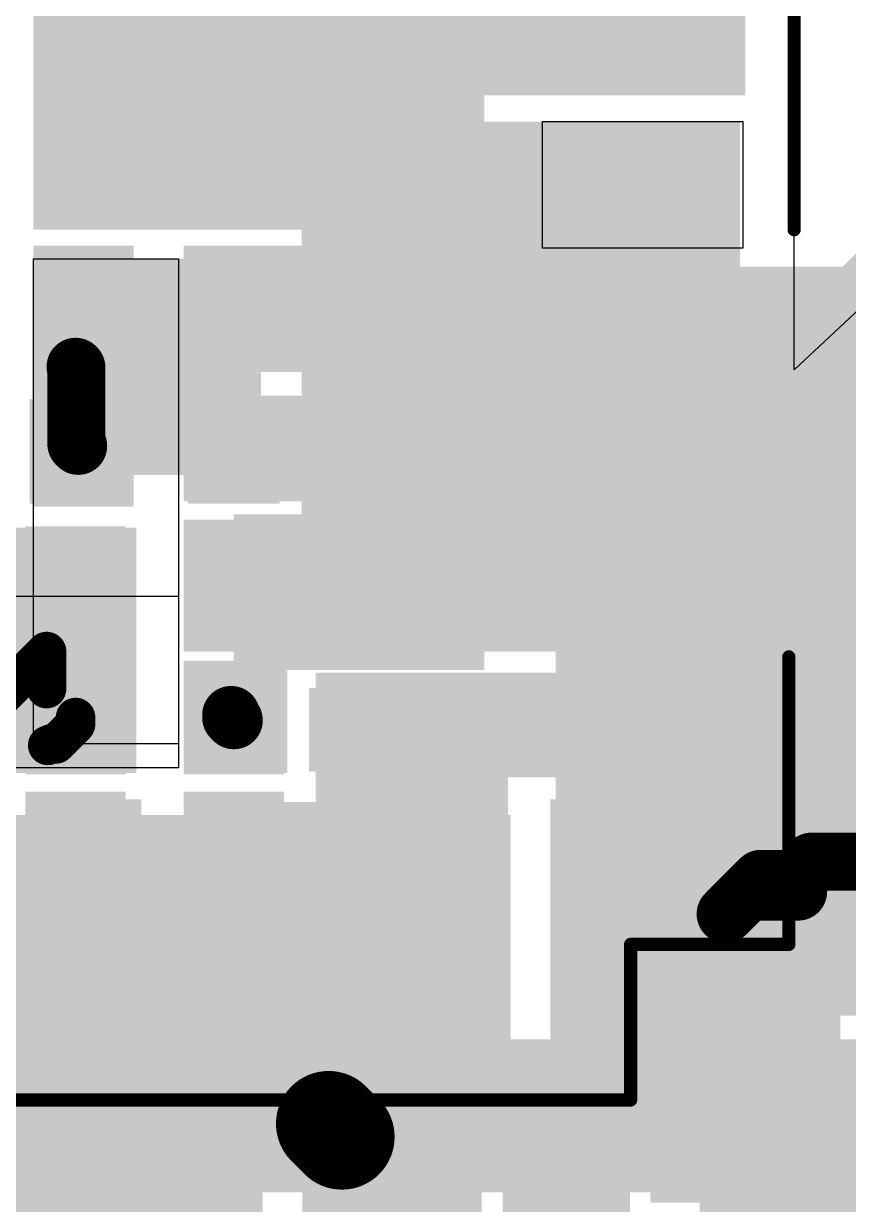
# Model space of a CAD drawing. Header units: millimetres. Extents: x -35.7 to 35.7, y -3.2 to 68.2.
# Drawn here: x 11.06 to 19, y 48.19 to 59.57 of the extents above; entities that cross this region are included whole.
import ezdxf

# ---------------------------------------------------------------- set-up
doc = ezdxf.new("R2010")
doc.units = ezdxf.units.MM
for name, color, linetype in [('BottomLayer', 5, 'Continuous'), ('BottomPaste', 16, 'Continuous'), ('BottomSolder', 6, 'Continuous'), ('Mechanical2', 216, 'Continuous'), ('TopLayer', 1, 'Continuous'), ('TopOverlay', 2, 'Continuous'), ('TopPaste', 8, 'Continuous'), ('TopSolder', 216, 'Continuous'), ('ViaHoleLayer', 16, 'Continuous')]:
    doc.layers.add(name, color=color, linetype=linetype)

# ---------------------------------------------------------------- blocks, each defined once
blk = doc.blocks.new('RES0603_B_42')
at = {"layer": 'BottomLayer'}
for points in [[(-1.143, -0.4445), (-1.143, 0.4445), (-0.381, 0.4445), (-0.381, -0.4445)], [(0.381, -0.4445), (0.381, 0.4445), (1.143, 0.4445), (1.143, -0.4445)]]:
    blk.add_hatch(color=5, dxfattribs=at).paths.add_polyline_path(points)
at = {"layer": 'BottomPaste'}
for points in [[(-1.143, -0.4445), (-1.143, 0.4445), (-0.381, 0.4445), (-0.381, -0.4445)], [(0.381, -0.4445), (0.381, 0.4445), (1.143, 0.4445), (1.143, -0.4445)]]:
    blk.add_hatch(color=16, dxfattribs=at).paths.add_polyline_path(points)
at = {"layer": 'BottomSolder'}
for points in [[(-1.2446, -0.5461), (-1.2446, 0.5461), (-0.2794, 0.5461), (-0.2794, -0.5461)], [(0.2794, -0.5461), (0.2794, 0.5461), (1.2446, 0.5461), (1.2446, -0.5461)]]:
    blk.add_hatch(color=6, dxfattribs=at).paths.add_polyline_path(points)
blk = doc.blocks.new('RES0603_B_43')
at = {"layer": 'BottomLayer'}
for points in [[(-1.143, -0.4445), (-1.143, 0.4445), (-0.381, 0.4445), (-0.381, -0.4445)], [(0.381, -0.4445), (0.381, 0.4445), (1.143, 0.4445), (1.143, -0.4445)]]:
    blk.add_hatch(color=5, dxfattribs=at).paths.add_polyline_path(points)
at = {"layer": 'BottomPaste'}
for points in [[(-1.143, -0.4445), (-1.143, 0.4445), (-0.381, 0.4445), (-0.381, -0.4445)], [(0.381, -0.4445), (0.381, 0.4445), (1.143, 0.4445), (1.143, -0.4445)]]:
    blk.add_hatch(color=16, dxfattribs=at).paths.add_polyline_path(points)
at = {"layer": 'BottomSolder'}
for points in [[(-1.2446, -0.5461), (-1.2446, 0.5461), (-0.2794, 0.5461), (-0.2794, -0.5461)], [(0.2794, -0.5461), (0.2794, 0.5461), (1.2446, 0.5461), (1.2446, -0.5461)]]:
    blk.add_hatch(color=6, dxfattribs=at).paths.add_polyline_path(points)
blk = doc.blocks.new('RES0603_B_44')
at = {"layer": 'BottomLayer'}
for points in [[(-1.143, -0.4445), (-1.143, 0.4445), (-0.381, 0.4445), (-0.381, -0.4445)], [(0.381, -0.4445), (0.381, 0.4445), (1.143, 0.4445), (1.143, -0.4445)]]:
    blk.add_hatch(color=5, dxfattribs=at).paths.add_polyline_path(points)
at = {"layer": 'BottomPaste'}
for points in [[(-1.143, -0.4445), (-1.143, 0.4445), (-0.381, 0.4445), (-0.381, -0.4445)], [(0.381, -0.4445), (0.381, 0.4445), (1.143, 0.4445), (1.143, -0.4445)]]:
    blk.add_hatch(color=16, dxfattribs=at).paths.add_polyline_path(points)
at = {"layer": 'BottomSolder'}
for points in [[(-1.2446, -0.5461), (-1.2446, 0.5461), (-0.2794, 0.5461), (-0.2794, -0.5461)], [(0.2794, -0.5461), (0.2794, 0.5461), (1.2446, 0.5461), (1.2446, -0.5461)]]:
    blk.add_hatch(color=6, dxfattribs=at).paths.add_polyline_path(points)
blk = doc.blocks.new('PNLS5020_330_B_59')
at = {"layer": 'BottomLayer'}
for points in [[(-0.75, -2.5), (-2.95, -2.5), (-2.95, 2.5), (-0.75, 2.5)], [(2.95, -2.5), (0.75, -2.5), (0.75, 2.5), (2.95, 2.5)]]:
    blk.add_hatch(color=5, dxfattribs=at).paths.add_polyline_path(points)
at = {"layer": 'BottomPaste'}
for points in [[(-0.75, -2.5), (-2.95, -2.5), (-2.95, 2.5), (-0.75, 2.5)], [(2.95, -2.5), (0.75, -2.5), (0.75, 2.5), (2.95, 2.5)]]:
    blk.add_hatch(color=16, dxfattribs=at).paths.add_polyline_path(points)
at = {"layer": 'BottomSolder'}
for points in [[(-0.695, -2.555), (-3.005, -2.555), (-3.005, 2.555), (-0.695, 2.555)], [(3.005, -2.555), (0.695, -2.555), (0.695, 2.555), (3.005, 2.555)]]:
    blk.add_hatch(color=6, dxfattribs=at).paths.add_polyline_path(points)
blk = doc.blocks.new('CAP_0603_B_70')
at = {"layer": 'BottomLayer'}
for points in [[(-1.143, -0.445), (-1.143, 0.445), (-0.381, 0.445), (-0.381, -0.445)], [(0.381, -0.445), (0.381, 0.445), (1.143, 0.445), (1.143, -0.445)]]:
    blk.add_hatch(color=5, dxfattribs=at).paths.add_polyline_path(points)
at = {"layer": 'BottomPaste'}
for points in [[(-1.143, -0.445), (-1.143, 0.445), (-0.381, 0.445), (-0.381, -0.445)], [(0.381, -0.445), (0.381, 0.445), (1.143, 0.445), (1.143, -0.445)]]:
    blk.add_hatch(color=16, dxfattribs=at).paths.add_polyline_path(points)
at = {"layer": 'BottomSolder'}
for points in [[(-1.203, -0.504), (-1.203, 0.504), (-0.321, 0.504), (-0.321, -0.504)], [(0.321, -0.504), (0.321, 0.504), (1.203, 0.504), (1.203, -0.504)]]:
    blk.add_hatch(color=6, dxfattribs=at).paths.add_polyline_path(points)
blk = doc.blocks.new('CAP_0603_B_72')
at = {"layer": 'BottomLayer'}
for points in [[(-1.143, -0.445), (-1.143, 0.445), (-0.381, 0.445), (-0.381, -0.445)], [(0.381, -0.445), (0.381, 0.445), (1.143, 0.445), (1.143, -0.445)]]:
    blk.add_hatch(color=5, dxfattribs=at).paths.add_polyline_path(points)
at = {"layer": 'BottomPaste'}
for points in [[(-1.143, -0.445), (-1.143, 0.445), (-0.381, 0.445), (-0.381, -0.445)], [(0.381, -0.445), (0.381, 0.445), (1.143, 0.445), (1.143, -0.445)]]:
    blk.add_hatch(color=16, dxfattribs=at).paths.add_polyline_path(points)
at = {"layer": 'BottomSolder'}
for points in [[(-1.203, -0.504), (-1.203, 0.504), (-0.321, 0.504), (-0.321, -0.504)], [(0.321, -0.504), (0.321, 0.504), (1.203, 0.504), (1.203, -0.504)]]:
    blk.add_hatch(color=6, dxfattribs=at).paths.add_polyline_path(points)
blk = doc.blocks.new('CAP1206_B_121')
at = {"layer": 'BottomLayer'}
for points in [[(-2.032, 0.889), (-0.508, 0.889), (-0.508, -0.889), (-2.032, -0.889)], [(0.508, 0.889), (2.032, 0.889), (2.032, -0.889), (0.508, -0.889)]]:
    blk.add_hatch(color=5, dxfattribs=at).paths.add_polyline_path(points)
at = {"layer": 'BottomPaste'}
for points in [[(-2.032, 0.889), (-0.508, 0.889), (-0.508, -0.889), (-2.032, -0.889)], [(0.508, 0.889), (2.032, 0.889), (2.032, -0.889), (0.508, -0.889)]]:
    blk.add_hatch(color=16, dxfattribs=at).paths.add_polyline_path(points)
at = {"layer": 'BottomSolder'}
for points in [[(-2.1336, 0.9906), (-0.4064, 0.9906), (-0.4064, -0.9906), (-2.1336, -0.9906)], [(0.4064, 0.9906), (2.1336, 0.9906), (2.1336, -0.9906), (0.4064, -0.9906)]]:
    blk.add_hatch(color=6, dxfattribs=at).paths.add_polyline_path(points)
blk = doc.blocks.new('CAP__2917_B_122')
at = {"layer": 'BottomLayer'}
for points in [[(-1.395, 1.285), (1.395, 1.285), (1.395, -1.285), (-1.395, -1.285)], [(5.045, 1.285), (7.835, 1.285), (7.835, -1.285), (5.045, -1.285)]]:
    blk.add_hatch(color=5, dxfattribs=at).paths.add_polyline_path(points)
at = {"layer": 'BottomPaste'}
for points in [[(-1.395, 1.285), (1.395, 1.285), (1.395, -1.285), (-1.395, -1.285)], [(5.045, 1.285), (7.835, 1.285), (7.835, -1.285), (5.045, -1.285)]]:
    blk.add_hatch(color=16, dxfattribs=at).paths.add_polyline_path(points)
at = {"layer": 'BottomSolder'}
for points in [[(-1.497, 1.387), (1.497, 1.387), (1.497, -1.387), (-1.497, -1.387)], [(4.943, 1.387), (7.937, 1.387), (7.937, -1.387), (4.943, -1.387)]]:
    blk.add_hatch(color=6, dxfattribs=at).paths.add_polyline_path(points)
blk = doc.blocks.new('SLF12575T_221M1R3_PF_137')
at = {"layer": 'TopLayer'}
blk.add_hatch(color=1, dxfattribs=at).paths.add_polyline_path([(-6.85, 1.6), (-4.25, 1.6), (-4.25, -1.6), (-6.85, -1.6)])
at = {"layer": 'TopPaste'}
blk.add_hatch(color=8, dxfattribs=at).paths.add_polyline_path([(-6.85, 1.6), (-4.25, 1.6), (-4.25, -1.6), (-6.85, -1.6)])
at = {"layer": 'TopSolder'}
blk.add_hatch(color=216, dxfattribs=at).paths.add_polyline_path([(-6.952, 1.702), (-4.148, 1.702), (-4.148, -1.702), (-6.952, -1.702)])
at = {"layer": 'TopOverlay', "const_width": 0.127}
for points in [[(-4.775, 6.325), (-4.775, 4.826)], [(5.512, 6.325), (-4.775, 6.325)], [(-6.299, 4.826), (-6.299, 2.057)], [(-4.775, 4.826), (-6.299, 4.826)], [(-6.35, -2.057), (-6.35, -5.461)]]:
    blk.add_lwpolyline(points, dxfattribs=at)
at = {"layer": 'TopOverlay', "const_width": 0.0635}
for points in [[(-4.807, 6.325, 1), (-4.743, 6.325, 1)], [(-4.807, 6.325, 1), (-4.743, 6.325, 1)], [(-6.331, 4.826, 1), (-6.267, 4.826, 1)], [(-6.331, 4.826, 1), (-6.267, 4.826, 1)], [(-4.807, 4.826, 1), (-4.743, 4.826, 1)], [(-4.807, 4.826, 1), (-4.743, 4.826, 1)], [(-6.331, 2.057, 1), (-6.267, 2.057, 1)], [(-6.382, -2.057, 1), (-6.318, -2.057, 1)]]:
    blk.add_lwpolyline(points, format="xyb", close=True, dxfattribs=at)
blk = doc.blocks.new('RES0603_B_159')
at = {"layer": 'BottomLayer'}
for points in [[(-1.143, -0.4445), (-1.143, 0.4445), (-0.381, 0.4445), (-0.381, -0.4445)], [(0.381, -0.4445), (0.381, 0.4445), (1.143, 0.4445), (1.143, -0.4445)]]:
    blk.add_hatch(color=5, dxfattribs=at).paths.add_polyline_path(points)
at = {"layer": 'BottomPaste'}
for points in [[(-1.143, -0.4445), (-1.143, 0.4445), (-0.381, 0.4445), (-0.381, -0.4445)], [(0.381, -0.4445), (0.381, 0.4445), (1.143, 0.4445), (1.143, -0.4445)]]:
    blk.add_hatch(color=16, dxfattribs=at).paths.add_polyline_path(points)
at = {"layer": 'BottomSolder'}
for points in [[(-1.2446, -0.5461), (-1.2446, 0.5461), (-0.2794, 0.5461), (-0.2794, -0.5461)], [(0.2794, -0.5461), (0.2794, 0.5461), (1.2446, 0.5461), (1.2446, -0.5461)]]:
    blk.add_hatch(color=6, dxfattribs=at).paths.add_polyline_path(points)
blk = doc.blocks.new('SOIC_8_B_166')
at = {"layer": 'BottomLayer'}
for points in [[(-3.475, 1.605), (-3.475, 2.205), (-1.925, 2.205), (-1.925, 1.605)], [(1.925, 1.605), (1.925, 2.205), (3.475, 2.205), (3.475, 1.605)], [(-3.475, 0.335), (-3.475, 0.935), (-1.925, 0.935), (-1.925, 0.335)], [(1.925, 0.335), (1.925, 0.935), (3.475, 0.935), (3.475, 0.335)], [(-3.475, -0.935), (-3.475, -0.335), (-1.925, -0.335), (-1.925, -0.935)], [(1.925, -0.935), (1.925, -0.335), (3.475, -0.335), (3.475, -0.935)], [(-3.475, -2.205), (-3.475, -1.605), (-1.925, -1.605), (-1.925, -2.205)], [(1.925, -2.205), (1.925, -1.605), (3.475, -1.605), (3.475, -2.205)]]:
    blk.add_hatch(color=5, dxfattribs=at).paths.add_polyline_path(points)
at = {"layer": 'BottomPaste'}
for points in [[(-3.475, 1.605), (-3.475, 2.205), (-1.925, 2.205), (-1.925, 1.605)], [(1.925, 1.605), (1.925, 2.205), (3.475, 2.205), (3.475, 1.605)], [(-3.475, 0.335), (-3.475, 0.935), (-1.925, 0.935), (-1.925, 0.335)], [(1.925, 0.335), (1.925, 0.935), (3.475, 0.935), (3.475, 0.335)], [(-3.475, -0.935), (-3.475, -0.335), (-1.925, -0.335), (-1.925, -0.935)], [(1.925, -0.935), (1.925, -0.335), (3.475, -0.335), (3.475, -0.935)], [(-3.475, -2.205), (-3.475, -1.605), (-1.925, -1.605), (-1.925, -2.205)], [(1.925, -2.205), (1.925, -1.605), (3.475, -1.605), (3.475, -2.205)]]:
    blk.add_hatch(color=16, dxfattribs=at).paths.add_polyline_path(points)
at = {"layer": 'BottomSolder'}
for points in [[(-3.577, 1.503), (-3.577, 2.307), (-1.823, 2.307), (-1.823, 1.503)], [(1.823, 1.503), (1.823, 2.307), (3.577, 2.307), (3.577, 1.503)], [(-3.577, 0.233), (-3.577, 1.037), (-1.823, 1.037), (-1.823, 0.233)], [(1.823, 0.233), (1.823, 1.037), (3.577, 1.037), (3.577, 0.233)], [(-3.577, -1.037), (-3.577, -0.233), (-1.823, -0.233), (-1.823, -1.037)], [(1.823, -1.037), (1.823, -0.233), (3.577, -0.233), (3.577, -1.037)], [(-3.577, -2.307), (-3.577, -1.503), (-1.823, -1.503), (-1.823, -2.307)], [(1.823, -2.307), (1.823, -1.503), (3.577, -1.503), (3.577, -2.307)]]:
    blk.add_hatch(color=6, dxfattribs=at).paths.add_polyline_path(points)

msp = doc.modelspace()

# ---------------------------------------------------------------- hatches: boundary and pattern name
at = {"layer": 'BottomLayer'}
for points in [[(11.151, 58.928), (15.164, 58.928), (15.164, 64.541), (11.151, 64.541)], [(11.201, 58.928), (17.983, 58.928), (17.983, 60.909), (11.201, 60.909)], [(24.422, 56.832), (21.488, 59.766), (18.199, 56.477), (21.133, 53.543)], [(11.151, 57.683), (13.691, 57.683), (13.691, 59.08), (11.151, 59.08)], [(13.945, 56.286), (17.958, 56.286), (17.958, 58.623), (13.945, 58.623)], [(15.24, 54.991), (16.205, 54.991), (16.205, 58.623), (15.24, 58.623)], [(11.151, 54.915), (12.116, 54.915), (12.116, 57.429), (11.151, 57.429)], [(15.367, 57.429), (12.598, 57.429), (12.598, 56.21), (15.367, 56.21)], [(15.24, 53.518), (17.932, 53.518), (17.932, 56.337), (15.24, 56.337)], [(12.598, 54.966), (14.986, 54.966), (14.986, 55.982), (12.598, 55.982)], [(10.465, 52.349), (12.141, 52.349), (12.141, 54.712), (10.465, 54.712)], [(12.598, 53.518), (14.986, 53.518), (14.986, 54.788), (12.598, 54.788)], [(13.596, 53.339), (12.598, 53.339), (12.598, 52.349), (13.596, 52.349)], [(13.868, 52.308), (20.904, 52.308), (20.904, 53.315), (13.868, 53.315)], [(13.868, 51.495), (15.723, 51.495), (15.723, 53.248), (13.868, 53.248)], [(12.192, 48.65), (12.192, 52.095), (11.125, 52.095), (11.125, 48.65)], [(16.129, 49.632), (18.923, 49.632), (18.923, 52.095), (16.129, 52.095)], [(18.694, 50.927), (20.904, 50.927), (20.904, 52.095), (18.694, 52.095)], [(12.624, 51.13), (15.723, 51.13), (15.723, 52.07), (12.624, 52.07)], [(15.697, 50.767), (11.125, 50.767), (11.125, 49.632), (15.697, 49.632)], [(-0.432, 48.946), (11.894, 48.946), (11.894, 49.911), (-0.432, 49.911)], [(7.645, 45.237), (13.36, 45.237), (13.36, 49.708), (7.645, 49.708)], [(13.741, 45.263), (15.469, 45.263), (15.469, 49.378), (13.741, 49.378)], [(16.897, 49.391), (15.672, 49.391), (15.672, 47.015), (16.897, 47.015)], [(17.094, 48.209), (22.428, 48.209), (22.428, 49.378), (17.094, 49.378)], [(17.569, 48.397), (17.569, 46.355), (22.428, 46.355), (22.428, 48.397)]]:
    msp.add_hatch(color=5, dxfattribs=at).paths.add_polyline_path(points)
h = msp.add_hatch(color=5, dxfattribs=at)
edge = h.paths.add_edge_path()
edge.add_arc((11.528, 59.258), 0.3, 0, 360)
h = msp.add_hatch(color=5, dxfattribs=at)
edge = h.paths.add_edge_path()
edge.add_arc((12.192, 59.258), 0.3, 0, 360)
h = msp.add_hatch(color=5, dxfattribs=at)
edge = h.paths.add_edge_path()
edge.add_arc((12.855, 59.258), 0.3, 0, 360)
h = msp.add_hatch(color=5, dxfattribs=at)
edge = h.paths.add_edge_path()
edge.add_arc((13.518, 59.258), 0.3, 0, 360)
h = msp.add_hatch(color=5, dxfattribs=at)
edge = h.paths.add_edge_path()
edge.add_arc((16.383, 59.258), 0.3, 0, 360)
h = msp.add_hatch(color=5, dxfattribs=at)
edge = h.paths.add_edge_path()
edge.add_arc((17.018, 59.258), 0.3, 0, 360)
h = msp.add_hatch(color=5, dxfattribs=at)
edge = h.paths.add_edge_path()
edge.add_arc((17.653, 59.258), 0.3, 0, 360)
h = msp.add_hatch(color=5, dxfattribs=at)
edge = h.paths.add_edge_path()
edge.add_arc((11.528, 58.623), 0.3, 0, 360)
h = msp.add_hatch(color=5, dxfattribs=at)
edge = h.paths.add_edge_path()
edge.add_arc((12.192, 58.623), 0.3, 0, 360)
h = msp.add_hatch(color=5, dxfattribs=at)
edge = h.paths.add_edge_path()
edge.add_arc((16.383, 58.325), 0.3, 0, 360)
h = msp.add_hatch(color=5, dxfattribs=at)
edge = h.paths.add_edge_path()
edge.add_arc((17.018, 58.325), 0.3, 0, 360)
h = msp.add_hatch(color=5, dxfattribs=at)
edge = h.paths.add_edge_path()
edge.add_arc((17.653, 58.325), 0.3, 0, 360)
h = msp.add_hatch(color=5, dxfattribs=at)
edge = h.paths.add_edge_path()
edge.add_arc((11.528, 57.988), 0.3, 0, 360)
h = msp.add_hatch(color=5, dxfattribs=at)
edge = h.paths.add_edge_path()
edge.add_arc((12.192, 57.988), 0.3, 0, 360)
h = msp.add_hatch(color=5, dxfattribs=at)
edge = h.paths.add_edge_path()
edge.add_arc((16.383, 57.709), 0.3, 0, 360)
h = msp.add_hatch(color=5, dxfattribs=at)
edge = h.paths.add_edge_path()
edge.add_arc((17.018, 57.709), 0.3, 0, 360)
h = msp.add_hatch(color=5, dxfattribs=at)
edge = h.paths.add_edge_path()
edge.add_arc((17.653, 57.709), 0.3, 0, 360)
h = msp.add_hatch(color=5, dxfattribs=at)
edge = h.paths.add_edge_path()
edge.add_arc((11.565, 56.959), 0.3, 0, 360)
h = msp.add_hatch(color=5, dxfattribs=at)
edge = h.paths.add_edge_path()
edge.add_arc((18.847, 56.337), 0.3, 0, 360)
h = msp.add_hatch(color=5, dxfattribs=at)
edge = h.paths.add_edge_path()
edge.add_arc((11.557, 56.286), 0.3, 0, 360)
h = msp.add_hatch(color=5, dxfattribs=at)
edge = h.paths.add_edge_path()
edge.add_arc((13.919, 54.458), 0.3, 0, 360)
h = msp.add_hatch(color=5, dxfattribs=at)
edge = h.paths.add_edge_path()
edge.add_arc((14.58, 54.458), 0.3, 0, 360)
h = msp.add_hatch(color=5, dxfattribs=at)
edge = h.paths.add_edge_path()
edge.add_arc((13.919, 53.823), 0.3, 0, 360)
h = msp.add_hatch(color=5, dxfattribs=at)
edge = h.paths.add_edge_path()
edge.add_arc((14.58, 53.823), 0.3, 0, 360)
h = msp.add_hatch(color=5, dxfattribs=at)
edge = h.paths.add_edge_path()
edge.add_arc((13.081, 52.857), 0.3, 0, 360)
h = msp.add_hatch(color=5, dxfattribs=at)
edge = h.paths.add_edge_path()
edge.add_arc((16.459, 51.638), 0.3, 0, 360)
h = msp.add_hatch(color=5, dxfattribs=at)
edge = h.paths.add_edge_path()
edge.add_arc((17.145, 51.638), 0.3, 0, 360)
h = msp.add_hatch(color=5, dxfattribs=at)
edge = h.paths.add_edge_path()
edge.add_arc((17.831, 51.638), 0.3, 0, 360)
h = msp.add_hatch(color=5, dxfattribs=at)
edge = h.paths.add_edge_path()
edge.add_arc((18.517, 51.638), 0.3, 0, 360)
h = msp.add_hatch(color=5, dxfattribs=at)
edge = h.paths.add_edge_path()
edge.add_arc((16.459, 50.99), 0.3, 0, 360)
h = msp.add_hatch(color=5, dxfattribs=at)
edge = h.paths.add_edge_path()
edge.add_arc((17.145, 50.99), 0.3, 0, 360)
h = msp.add_hatch(color=5, dxfattribs=at)
edge = h.paths.add_edge_path()
edge.add_arc((17.831, 51.003), 0.3, 0, 360)
h = msp.add_hatch(color=5, dxfattribs=at)
edge = h.paths.add_edge_path()
edge.add_arc((18.517, 51.003), 0.3, 0, 360)
h = msp.add_hatch(color=5, dxfattribs=at)
edge = h.paths.add_edge_path()
edge.add_arc((16.459, 50.343), 0.3, 0, 360)
h = msp.add_hatch(color=5, dxfattribs=at)
edge = h.paths.add_edge_path()
edge.add_arc((17.145, 50.343), 0.3, 0, 360)
h = msp.add_hatch(color=5, dxfattribs=at)
edge = h.paths.add_edge_path()
edge.add_arc((17.831, 50.368), 0.3, 0, 360)
h = msp.add_hatch(color=5, dxfattribs=at)
edge = h.paths.add_edge_path()
edge.add_arc((18.517, 50.368), 0.3, 0, 360)
h = msp.add_hatch(color=5, dxfattribs=at)
edge = h.paths.add_edge_path()
edge.add_arc((15.977, 48.793), 0.3, 0, 360)
h = msp.add_hatch(color=5, dxfattribs=at)
edge = h.paths.add_edge_path()
edge.add_arc((16.591, 48.793), 0.3, 0, 360)
at = {"layer": 'BottomSolder'}
h = msp.add_hatch(color=6, dxfattribs=at)
edge = h.paths.add_edge_path()
edge.add_arc((11.528, 59.258), 0.15, 0, 360)
h = msp.add_hatch(color=6, dxfattribs=at)
edge = h.paths.add_edge_path()
edge.add_arc((12.192, 59.258), 0.15, 0, 360)
h = msp.add_hatch(color=6, dxfattribs=at)
edge = h.paths.add_edge_path()
edge.add_arc((12.855, 59.258), 0.15, 0, 360)
h = msp.add_hatch(color=6, dxfattribs=at)
edge = h.paths.add_edge_path()
edge.add_arc((13.518, 59.258), 0.15, 0, 360)
h = msp.add_hatch(color=6, dxfattribs=at)
edge = h.paths.add_edge_path()
edge.add_arc((16.383, 59.258), 0.15, 0, 360)
h = msp.add_hatch(color=6, dxfattribs=at)
edge = h.paths.add_edge_path()
edge.add_arc((17.018, 59.258), 0.15, 0, 360)
h = msp.add_hatch(color=6, dxfattribs=at)
edge = h.paths.add_edge_path()
edge.add_arc((17.653, 59.258), 0.15, 0, 360)
h = msp.add_hatch(color=6, dxfattribs=at)
edge = h.paths.add_edge_path()
edge.add_arc((11.528, 58.623), 0.15, 0, 360)
h = msp.add_hatch(color=6, dxfattribs=at)
edge = h.paths.add_edge_path()
edge.add_arc((12.192, 58.623), 0.15, 0, 360)
h = msp.add_hatch(color=6, dxfattribs=at)
edge = h.paths.add_edge_path()
edge.add_arc((16.383, 58.325), 0.15, 0, 360)
h = msp.add_hatch(color=6, dxfattribs=at)
edge = h.paths.add_edge_path()
edge.add_arc((17.018, 58.325), 0.15, 0, 360)
h = msp.add_hatch(color=6, dxfattribs=at)
edge = h.paths.add_edge_path()
edge.add_arc((17.653, 58.325), 0.15, 0, 360)
h = msp.add_hatch(color=6, dxfattribs=at)
edge = h.paths.add_edge_path()
edge.add_arc((11.528, 57.988), 0.15, 0, 360)
h = msp.add_hatch(color=6, dxfattribs=at)
edge = h.paths.add_edge_path()
edge.add_arc((12.192, 57.988), 0.15, 0, 360)
h = msp.add_hatch(color=6, dxfattribs=at)
edge = h.paths.add_edge_path()
edge.add_arc((16.383, 57.709), 0.15, 0, 360)
h = msp.add_hatch(color=6, dxfattribs=at)
edge = h.paths.add_edge_path()
edge.add_arc((17.018, 57.709), 0.15, 0, 360)
h = msp.add_hatch(color=6, dxfattribs=at)
edge = h.paths.add_edge_path()
edge.add_arc((17.653, 57.709), 0.15, 0, 360)
h = msp.add_hatch(color=6, dxfattribs=at)
edge = h.paths.add_edge_path()
edge.add_arc((11.565, 56.959), 0.15, 0, 360)
h = msp.add_hatch(color=6, dxfattribs=at)
edge = h.paths.add_edge_path()
edge.add_arc((11.557, 56.286), 0.15, 0, 360)
h = msp.add_hatch(color=6, dxfattribs=at)
edge = h.paths.add_edge_path()
edge.add_arc((18.847, 56.337), 0.15, 0, 360)
h = msp.add_hatch(color=6, dxfattribs=at)
edge = h.paths.add_edge_path()
edge.add_arc((13.919, 54.458), 0.15, 0, 360)
h = msp.add_hatch(color=6, dxfattribs=at)
edge = h.paths.add_edge_path()
edge.add_arc((14.58, 54.458), 0.15, 0, 360)
h = msp.add_hatch(color=6, dxfattribs=at)
edge = h.paths.add_edge_path()
edge.add_arc((13.919, 53.823), 0.15, 0, 360)
h = msp.add_hatch(color=6, dxfattribs=at)
edge = h.paths.add_edge_path()
edge.add_arc((14.58, 53.823), 0.15, 0, 360)
h = msp.add_hatch(color=6, dxfattribs=at)
edge = h.paths.add_edge_path()
edge.add_arc((13.081, 52.857), 0.15, 0, 360)
h = msp.add_hatch(color=6, dxfattribs=at)
edge = h.paths.add_edge_path()
edge.add_arc((16.459, 51.638), 0.15, 0, 360)
h = msp.add_hatch(color=6, dxfattribs=at)
edge = h.paths.add_edge_path()
edge.add_arc((17.145, 51.638), 0.15, 0, 360)
h = msp.add_hatch(color=6, dxfattribs=at)
edge = h.paths.add_edge_path()
edge.add_arc((17.831, 51.638), 0.15, 0, 360)
h = msp.add_hatch(color=6, dxfattribs=at)
edge = h.paths.add_edge_path()
edge.add_arc((18.517, 51.638), 0.15, 0, 360)
h = msp.add_hatch(color=6, dxfattribs=at)
edge = h.paths.add_edge_path()
edge.add_arc((16.459, 50.99), 0.15, 0, 360)
h = msp.add_hatch(color=6, dxfattribs=at)
edge = h.paths.add_edge_path()
edge.add_arc((17.145, 50.99), 0.15, 0, 360)
h = msp.add_hatch(color=6, dxfattribs=at)
edge = h.paths.add_edge_path()
edge.add_arc((17.831, 51.003), 0.15, 0, 360)
h = msp.add_hatch(color=6, dxfattribs=at)
edge = h.paths.add_edge_path()
edge.add_arc((18.517, 51.003), 0.15, 0, 360)
h = msp.add_hatch(color=6, dxfattribs=at)
edge = h.paths.add_edge_path()
edge.add_arc((17.831, 50.368), 0.15, 0, 360)
h = msp.add_hatch(color=6, dxfattribs=at)
edge = h.paths.add_edge_path()
edge.add_arc((18.517, 50.368), 0.15, 0, 360)
h = msp.add_hatch(color=6, dxfattribs=at)
edge = h.paths.add_edge_path()
edge.add_arc((16.459, 50.343), 0.15, 0, 360)
h = msp.add_hatch(color=6, dxfattribs=at)
edge = h.paths.add_edge_path()
edge.add_arc((17.145, 50.343), 0.15, 0, 360)
h = msp.add_hatch(color=6, dxfattribs=at)
edge = h.paths.add_edge_path()
edge.add_arc((15.977, 48.793), 0.15, 0, 360)
h = msp.add_hatch(color=6, dxfattribs=at)
edge = h.paths.add_edge_path()
edge.add_arc((16.591, 48.793), 0.15, 0, 360)
at = {"layer": 'TopLayer'}
for points in [[(11.151, 63.043), (11.151, 58.877), (15.189, 58.877), (15.189, 63.043)], [(13.735, 53.34), (15.189, 53.34), (15.189, 61.366), (13.735, 61.366)], [(14.961, 58.877), (18.009, 58.877), (18.009, 61.036), (14.961, 61.036)], [(11.151, 57.582), (15.189, 57.582), (15.189, 60.249), (11.151, 60.249)], [(15.494, 53.34), (15.494, 58.928), (13.894, 58.928), (13.894, 53.34)], [(19.34, 52.66), (23.087, 56.407), (20.774, 58.72), (17.027, 54.972)], [(11.506, 55.22), (13.344, 55.22), (13.344, 57.302), (11.506, 57.302)], [(16.18, 50.013), (19.507, 50.013), (19.507, 57.124), (16.18, 57.124)], [(13.081, 53.34), (15.113, 53.34), (15.113, 54.839), (13.081, 54.839)], [(7.417, 51.943), (7.417, 48.311), (15.748, 48.311), (15.748, 51.943)], [(15.592, 48.311), (20.853, 48.311), (20.853, 49.784), (15.592, 49.784)]]:
    msp.add_hatch(color=1, dxfattribs=at).paths.add_polyline_path(points)
h = msp.add_hatch(color=1, dxfattribs=at)
edge = h.paths.add_edge_path()
edge.add_arc((11.528, 59.258), 0.3, 0, 360)
h = msp.add_hatch(color=1, dxfattribs=at)
edge = h.paths.add_edge_path()
edge.add_arc((12.192, 59.258), 0.3, 0, 360)
h = msp.add_hatch(color=1, dxfattribs=at)
edge = h.paths.add_edge_path()
edge.add_arc((12.855, 59.258), 0.3, 0, 360)
h = msp.add_hatch(color=1, dxfattribs=at)
edge = h.paths.add_edge_path()
edge.add_arc((13.518, 59.258), 0.3, 0, 360)
h = msp.add_hatch(color=1, dxfattribs=at)
edge = h.paths.add_edge_path()
edge.add_arc((16.383, 59.258), 0.3, 0, 360)
h = msp.add_hatch(color=1, dxfattribs=at)
edge = h.paths.add_edge_path()
edge.add_arc((17.018, 59.258), 0.3, 0, 360)
h = msp.add_hatch(color=1, dxfattribs=at)
edge = h.paths.add_edge_path()
edge.add_arc((17.653, 59.258), 0.3, 0, 360)
h = msp.add_hatch(color=1, dxfattribs=at)
edge = h.paths.add_edge_path()
edge.add_arc((11.528, 58.623), 0.3, 0, 360)
h = msp.add_hatch(color=1, dxfattribs=at)
edge = h.paths.add_edge_path()
edge.add_arc((12.192, 58.623), 0.3, 0, 360)
h = msp.add_hatch(color=1, dxfattribs=at)
edge = h.paths.add_edge_path()
edge.add_arc((16.383, 58.325), 0.3, 0, 360)
h = msp.add_hatch(color=1, dxfattribs=at)
edge = h.paths.add_edge_path()
edge.add_arc((17.018, 58.325), 0.3, 0, 360)
h = msp.add_hatch(color=1, dxfattribs=at)
edge = h.paths.add_edge_path()
edge.add_arc((17.653, 58.325), 0.3, 0, 360)
h = msp.add_hatch(color=1, dxfattribs=at)
edge = h.paths.add_edge_path()
edge.add_arc((11.528, 57.988), 0.3, 0, 360)
h = msp.add_hatch(color=1, dxfattribs=at)
edge = h.paths.add_edge_path()
edge.add_arc((12.192, 57.988), 0.3, 0, 360)
h = msp.add_hatch(color=1, dxfattribs=at)
edge = h.paths.add_edge_path()
edge.add_arc((16.383, 57.709), 0.3, 0, 360)
h = msp.add_hatch(color=1, dxfattribs=at)
edge = h.paths.add_edge_path()
edge.add_arc((17.018, 57.709), 0.3, 0, 360)
h = msp.add_hatch(color=1, dxfattribs=at)
edge = h.paths.add_edge_path()
edge.add_arc((17.653, 57.709), 0.3, 0, 360)
h = msp.add_hatch(color=1, dxfattribs=at)
edge = h.paths.add_edge_path()
edge.add_arc((11.565, 56.959), 0.3, 0, 360)
h = msp.add_hatch(color=1, dxfattribs=at)
edge = h.paths.add_edge_path()
edge.add_arc((18.847, 56.337), 0.3, 0, 360)
h = msp.add_hatch(color=1, dxfattribs=at)
edge = h.paths.add_edge_path()
edge.add_arc((11.557, 56.286), 0.3, 0, 360)
h = msp.add_hatch(color=1, dxfattribs=at)
edge = h.paths.add_edge_path()
edge.add_arc((13.919, 54.458), 0.3, 0, 360)
h = msp.add_hatch(color=1, dxfattribs=at)
edge = h.paths.add_edge_path()
edge.add_arc((14.58, 54.458), 0.3, 0, 360)
h = msp.add_hatch(color=1, dxfattribs=at)
edge = h.paths.add_edge_path()
edge.add_arc((13.919, 53.823), 0.3, 0, 360)
h = msp.add_hatch(color=1, dxfattribs=at)
edge = h.paths.add_edge_path()
edge.add_arc((14.58, 53.823), 0.3, 0, 360)
h = msp.add_hatch(color=1, dxfattribs=at)
edge = h.paths.add_edge_path()
edge.add_arc((13.081, 52.857), 0.3, 0, 360)
h = msp.add_hatch(color=1, dxfattribs=at)
edge = h.paths.add_edge_path()
edge.add_arc((16.459, 51.638), 0.3, 0, 360)
h = msp.add_hatch(color=1, dxfattribs=at)
edge = h.paths.add_edge_path()
edge.add_arc((17.145, 51.638), 0.3, 0, 360)
h = msp.add_hatch(color=1, dxfattribs=at)
edge = h.paths.add_edge_path()
edge.add_arc((17.831, 51.638), 0.3, 0, 360)
h = msp.add_hatch(color=1, dxfattribs=at)
edge = h.paths.add_edge_path()
edge.add_arc((18.517, 51.638), 0.3, 0, 360)
h = msp.add_hatch(color=1, dxfattribs=at)
edge = h.paths.add_edge_path()
edge.add_arc((16.459, 50.99), 0.3, 0, 360)
h = msp.add_hatch(color=1, dxfattribs=at)
edge = h.paths.add_edge_path()
edge.add_arc((17.145, 50.99), 0.3, 0, 360)
h = msp.add_hatch(color=1, dxfattribs=at)
edge = h.paths.add_edge_path()
edge.add_arc((17.831, 51.003), 0.3, 0, 360)
h = msp.add_hatch(color=1, dxfattribs=at)
edge = h.paths.add_edge_path()
edge.add_arc((18.517, 51.003), 0.3, 0, 360)
h = msp.add_hatch(color=1, dxfattribs=at)
edge = h.paths.add_edge_path()
edge.add_arc((16.459, 50.343), 0.3, 0, 360)
h = msp.add_hatch(color=1, dxfattribs=at)
edge = h.paths.add_edge_path()
edge.add_arc((17.145, 50.343), 0.3, 0, 360)
h = msp.add_hatch(color=1, dxfattribs=at)
edge = h.paths.add_edge_path()
edge.add_arc((17.831, 50.368), 0.3, 0, 360)
h = msp.add_hatch(color=1, dxfattribs=at)
edge = h.paths.add_edge_path()
edge.add_arc((18.517, 50.368), 0.3, 0, 360)
h = msp.add_hatch(color=1, dxfattribs=at)
edge = h.paths.add_edge_path()
edge.add_arc((15.977, 48.793), 0.3, 0, 360)
h = msp.add_hatch(color=1, dxfattribs=at)
edge = h.paths.add_edge_path()
edge.add_arc((16.591, 48.793), 0.3, 0, 360)
at = {"layer": 'TopSolder'}
h = msp.add_hatch(color=216, dxfattribs=at)
edge = h.paths.add_edge_path()
edge.add_arc((11.528, 59.258), 0.15, 0, 360)
h = msp.add_hatch(color=216, dxfattribs=at)
edge = h.paths.add_edge_path()
edge.add_arc((12.192, 59.258), 0.15, 0, 360)
h = msp.add_hatch(color=216, dxfattribs=at)
edge = h.paths.add_edge_path()
edge.add_arc((12.855, 59.258), 0.15, 0, 360)
h = msp.add_hatch(color=216, dxfattribs=at)
edge = h.paths.add_edge_path()
edge.add_arc((13.518, 59.258), 0.15, 0, 360)
h = msp.add_hatch(color=216, dxfattribs=at)
edge = h.paths.add_edge_path()
edge.add_arc((16.383, 59.258), 0.15, 0, 360)
h = msp.add_hatch(color=216, dxfattribs=at)
edge = h.paths.add_edge_path()
edge.add_arc((17.018, 59.258), 0.15, 0, 360)
h = msp.add_hatch(color=216, dxfattribs=at)
edge = h.paths.add_edge_path()
edge.add_arc((17.653, 59.258), 0.15, 0, 360)
h = msp.add_hatch(color=216, dxfattribs=at)
edge = h.paths.add_edge_path()
edge.add_arc((11.528, 58.623), 0.15, 0, 360)
h = msp.add_hatch(color=216, dxfattribs=at)
edge = h.paths.add_edge_path()
edge.add_arc((12.192, 58.623), 0.15, 0, 360)
h = msp.add_hatch(color=216, dxfattribs=at)
edge = h.paths.add_edge_path()
edge.add_arc((16.383, 58.325), 0.15, 0, 360)
h = msp.add_hatch(color=216, dxfattribs=at)
edge = h.paths.add_edge_path()
edge.add_arc((17.018, 58.325), 0.15, 0, 360)
h = msp.add_hatch(color=216, dxfattribs=at)
edge = h.paths.add_edge_path()
edge.add_arc((17.653, 58.325), 0.15, 0, 360)
h = msp.add_hatch(color=216, dxfattribs=at)
edge = h.paths.add_edge_path()
edge.add_arc((11.528, 57.988), 0.15, 0, 360)
h = msp.add_hatch(color=216, dxfattribs=at)
edge = h.paths.add_edge_path()
edge.add_arc((12.192, 57.988), 0.15, 0, 360)
h = msp.add_hatch(color=216, dxfattribs=at)
edge = h.paths.add_edge_path()
edge.add_arc((16.383, 57.709), 0.15, 0, 360)
h = msp.add_hatch(color=216, dxfattribs=at)
edge = h.paths.add_edge_path()
edge.add_arc((17.018, 57.709), 0.15, 0, 360)
h = msp.add_hatch(color=216, dxfattribs=at)
edge = h.paths.add_edge_path()
edge.add_arc((17.653, 57.709), 0.15, 0, 360)
h = msp.add_hatch(color=216, dxfattribs=at)
edge = h.paths.add_edge_path()
edge.add_arc((11.565, 56.959), 0.15, 0, 360)
h = msp.add_hatch(color=216, dxfattribs=at)
edge = h.paths.add_edge_path()
edge.add_arc((11.557, 56.286), 0.15, 0, 360)
h = msp.add_hatch(color=216, dxfattribs=at)
edge = h.paths.add_edge_path()
edge.add_arc((18.847, 56.337), 0.15, 0, 360)
h = msp.add_hatch(color=216, dxfattribs=at)
edge = h.paths.add_edge_path()
edge.add_arc((13.919, 54.458), 0.15, 0, 360)
h = msp.add_hatch(color=216, dxfattribs=at)
edge = h.paths.add_edge_path()
edge.add_arc((14.58, 54.458), 0.15, 0, 360)
h = msp.add_hatch(color=216, dxfattribs=at)
edge = h.paths.add_edge_path()
edge.add_arc((13.919, 53.823), 0.15, 0, 360)
h = msp.add_hatch(color=216, dxfattribs=at)
edge = h.paths.add_edge_path()
edge.add_arc((14.58, 53.823), 0.15, 0, 360)
h = msp.add_hatch(color=216, dxfattribs=at)
edge = h.paths.add_edge_path()
edge.add_arc((13.081, 52.857), 0.15, 0, 360)
h = msp.add_hatch(color=216, dxfattribs=at)
edge = h.paths.add_edge_path()
edge.add_arc((16.459, 51.638), 0.15, 0, 360)
h = msp.add_hatch(color=216, dxfattribs=at)
edge = h.paths.add_edge_path()
edge.add_arc((17.145, 51.638), 0.15, 0, 360)
h = msp.add_hatch(color=216, dxfattribs=at)
edge = h.paths.add_edge_path()
edge.add_arc((17.831, 51.638), 0.15, 0, 360)
h = msp.add_hatch(color=216, dxfattribs=at)
edge = h.paths.add_edge_path()
edge.add_arc((18.517, 51.638), 0.15, 0, 360)
h = msp.add_hatch(color=216, dxfattribs=at)
edge = h.paths.add_edge_path()
edge.add_arc((16.459, 50.99), 0.15, 0, 360)
h = msp.add_hatch(color=216, dxfattribs=at)
edge = h.paths.add_edge_path()
edge.add_arc((17.145, 50.99), 0.15, 0, 360)
h = msp.add_hatch(color=216, dxfattribs=at)
edge = h.paths.add_edge_path()
edge.add_arc((17.831, 51.003), 0.15, 0, 360)
h = msp.add_hatch(color=216, dxfattribs=at)
edge = h.paths.add_edge_path()
edge.add_arc((18.517, 51.003), 0.15, 0, 360)
h = msp.add_hatch(color=216, dxfattribs=at)
edge = h.paths.add_edge_path()
edge.add_arc((17.831, 50.368), 0.15, 0, 360)
h = msp.add_hatch(color=216, dxfattribs=at)
edge = h.paths.add_edge_path()
edge.add_arc((18.517, 50.368), 0.15, 0, 360)
h = msp.add_hatch(color=216, dxfattribs=at)
edge = h.paths.add_edge_path()
edge.add_arc((16.459, 50.343), 0.15, 0, 360)
h = msp.add_hatch(color=216, dxfattribs=at)
edge = h.paths.add_edge_path()
edge.add_arc((17.145, 50.343), 0.15, 0, 360)
h = msp.add_hatch(color=216, dxfattribs=at)
edge = h.paths.add_edge_path()
edge.add_arc((15.977, 48.793), 0.15, 0, 360)
h = msp.add_hatch(color=216, dxfattribs=at)
edge = h.paths.add_edge_path()
edge.add_arc((16.591, 48.793), 0.15, 0, 360)
at = {"layer": 'ViaHoleLayer'}
h = msp.add_hatch(color=16, dxfattribs=at)
edge = h.paths.add_edge_path()
edge.add_arc((11.528, 59.258), 0.15, 0, 360)
h = msp.add_hatch(color=16, dxfattribs=at)
edge = h.paths.add_edge_path()
edge.add_arc((12.192, 59.258), 0.15, 0, 360)
h = msp.add_hatch(color=16, dxfattribs=at)
edge = h.paths.add_edge_path()
edge.add_arc((12.855, 59.258), 0.15, 0, 360)
h = msp.add_hatch(color=16, dxfattribs=at)
edge = h.paths.add_edge_path()
edge.add_arc((13.518, 59.258), 0.15, 0, 360)
h = msp.add_hatch(color=16, dxfattribs=at)
edge = h.paths.add_edge_path()
edge.add_arc((16.383, 59.258), 0.15, 0, 360)
h = msp.add_hatch(color=16, dxfattribs=at)
edge = h.paths.add_edge_path()
edge.add_arc((17.018, 59.258), 0.15, 0, 360)
h = msp.add_hatch(color=16, dxfattribs=at)
edge = h.paths.add_edge_path()
edge.add_arc((17.653, 59.258), 0.15, 0, 360)
h = msp.add_hatch(color=16, dxfattribs=at)
edge = h.paths.add_edge_path()
edge.add_arc((11.528, 58.623), 0.15, 0, 360)
h = msp.add_hatch(color=16, dxfattribs=at)
edge = h.paths.add_edge_path()
edge.add_arc((12.192, 58.623), 0.15, 0, 360)
h = msp.add_hatch(color=16, dxfattribs=at)
edge = h.paths.add_edge_path()
edge.add_arc((16.383, 58.325), 0.15, 0, 360)
h = msp.add_hatch(color=16, dxfattribs=at)
edge = h.paths.add_edge_path()
edge.add_arc((17.018, 58.325), 0.15, 0, 360)
h = msp.add_hatch(color=16, dxfattribs=at)
edge = h.paths.add_edge_path()
edge.add_arc((17.653, 58.325), 0.15, 0, 360)
h = msp.add_hatch(color=16, dxfattribs=at)
edge = h.paths.add_edge_path()
edge.add_arc((11.528, 57.988), 0.15, 0, 360)
h = msp.add_hatch(color=16, dxfattribs=at)
edge = h.paths.add_edge_path()
edge.add_arc((12.192, 57.988), 0.15, 0, 360)
h = msp.add_hatch(color=16, dxfattribs=at)
edge = h.paths.add_edge_path()
edge.add_arc((16.383, 57.709), 0.15, 0, 360)
h = msp.add_hatch(color=16, dxfattribs=at)
edge = h.paths.add_edge_path()
edge.add_arc((17.018, 57.709), 0.15, 0, 360)
h = msp.add_hatch(color=16, dxfattribs=at)
edge = h.paths.add_edge_path()
edge.add_arc((17.653, 57.709), 0.15, 0, 360)
h = msp.add_hatch(color=16, dxfattribs=at)
edge = h.paths.add_edge_path()
edge.add_arc((11.565, 56.959), 0.15, 0, 360)
h = msp.add_hatch(color=16, dxfattribs=at)
edge = h.paths.add_edge_path()
edge.add_arc((11.557, 56.286), 0.15, 0, 360)
h = msp.add_hatch(color=16, dxfattribs=at)
edge = h.paths.add_edge_path()
edge.add_arc((18.847, 56.337), 0.15, 0, 360)
h = msp.add_hatch(color=16, dxfattribs=at)
edge = h.paths.add_edge_path()
edge.add_arc((13.919, 54.458), 0.15, 0, 360)
h = msp.add_hatch(color=16, dxfattribs=at)
edge = h.paths.add_edge_path()
edge.add_arc((14.58, 54.458), 0.15, 0, 360)
h = msp.add_hatch(color=16, dxfattribs=at)
edge = h.paths.add_edge_path()
edge.add_arc((13.919, 53.823), 0.15, 0, 360)
h = msp.add_hatch(color=16, dxfattribs=at)
edge = h.paths.add_edge_path()
edge.add_arc((14.58, 53.823), 0.15, 0, 360)
h = msp.add_hatch(color=16, dxfattribs=at)
edge = h.paths.add_edge_path()
edge.add_arc((13.081, 52.857), 0.15, 0, 360)
h = msp.add_hatch(color=16, dxfattribs=at)
edge = h.paths.add_edge_path()
edge.add_arc((16.459, 51.638), 0.15, 0, 360)
h = msp.add_hatch(color=16, dxfattribs=at)
edge = h.paths.add_edge_path()
edge.add_arc((17.145, 51.638), 0.15, 0, 360)
h = msp.add_hatch(color=16, dxfattribs=at)
edge = h.paths.add_edge_path()
edge.add_arc((17.831, 51.638), 0.15, 0, 360)
h = msp.add_hatch(color=16, dxfattribs=at)
edge = h.paths.add_edge_path()
edge.add_arc((18.517, 51.638), 0.15, 0, 360)
h = msp.add_hatch(color=16, dxfattribs=at)
edge = h.paths.add_edge_path()
edge.add_arc((16.459, 50.99), 0.15, 0, 360)
h = msp.add_hatch(color=16, dxfattribs=at)
edge = h.paths.add_edge_path()
edge.add_arc((17.145, 50.99), 0.15, 0, 360)
h = msp.add_hatch(color=16, dxfattribs=at)
edge = h.paths.add_edge_path()
edge.add_arc((17.831, 51.003), 0.15, 0, 360)
h = msp.add_hatch(color=16, dxfattribs=at)
edge = h.paths.add_edge_path()
edge.add_arc((18.517, 51.003), 0.15, 0, 360)
h = msp.add_hatch(color=16, dxfattribs=at)
edge = h.paths.add_edge_path()
edge.add_arc((17.831, 50.368), 0.15, 0, 360)
h = msp.add_hatch(color=16, dxfattribs=at)
edge = h.paths.add_edge_path()
edge.add_arc((18.517, 50.368), 0.15, 0, 360)
h = msp.add_hatch(color=16, dxfattribs=at)
edge = h.paths.add_edge_path()
edge.add_arc((16.459, 50.343), 0.15, 0, 360)
h = msp.add_hatch(color=16, dxfattribs=at)
edge = h.paths.add_edge_path()
edge.add_arc((17.145, 50.343), 0.15, 0, 360)
h = msp.add_hatch(color=16, dxfattribs=at)
edge = h.paths.add_edge_path()
edge.add_arc((15.977, 48.793), 0.15, 0, 360)
h = msp.add_hatch(color=16, dxfattribs=at)
edge = h.paths.add_edge_path()
edge.add_arc((16.591, 48.793), 0.15, 0, 360)

# ---------------------------------------------------------------- linework, layer by layer
at = {"layer": 'BottomLayer'}
for points, const_width in [([(11.557, 56.261), (11.565, 56.253)], 0.559), ([(11.565, 55.517), (11.565, 56.253)], 0.559), ([(11.565, 55.517), (11.582, 55.499)], 0.559), ([(10.693, 52.934), (11.278, 53.518)], 0.381), ([(11.278, 53.162), (11.278, 53.518)], 0.381), ([(13.056, 52.883), (13.056, 52.908)], 0.559), ([(13.056, 52.883), (13.081, 52.857)], 0.559), ([(11.367, 52.629), (11.557, 52.819)], 0.381), ([(11.557, 52.819), (11.557, 52.883)], 0.381), ([(11.29, 52.615), (11.322, 52.629)], 0.381), ([(11.322, 52.629), (11.367, 52.629)], 0.381), ([(18.517, 51.368), (18.644, 51.495)], 0.559), ([(18.644, 51.495), (20.081, 51.495)], 0.559), ([(18.517, 51.206), (18.517, 51.368)], 0.559), ([(18.034, 51.206), (18.156, 51.329)], 0.559), ([(18.156, 51.329), (18.394, 51.329)], 0.559), ([(18.394, 51.329), (18.517, 51.206)], 0.559), ([(17.818, 50.99), (18.034, 51.206)], 0.559), ([(18.034, 51.206), (18.517, 51.206)], 0.559)]:
    msp.add_lwpolyline(points, dxfattribs=dict(at, const_width=const_width))
for points, const_width in [([(11.417, 56.261, 1), (11.697, 56.261, 1)], 0.279), ([(11.425, 56.253, 1), (11.705, 56.253, 1)], 0.279), ([(11.425, 56.253, 1), (11.705, 56.253, 1)], 0.279), ([(11.425, 55.517, 1), (11.705, 55.517, 1)], 0.279), ([(11.425, 55.517, 1), (11.705, 55.517, 1)], 0.279), ([(11.443, 55.499, 1), (11.722, 55.499, 1)], 0.279), ([(11.182, 53.518, 1), (11.373, 53.518, 1)], 0.191), ([(11.182, 53.518, 1), (11.373, 53.518, 1)], 0.191), ([(11.182, 53.162, 1), (11.373, 53.162, 1)], 0.191), ([(12.916, 52.908, 1), (13.195, 52.908, 1)], 0.279), ([(12.916, 52.883, 1), (13.195, 52.883, 1)], 0.279), ([(12.916, 52.883, 1), (13.195, 52.883, 1)], 0.279), ([(12.941, 52.857, 1), (13.221, 52.857, 1)], 0.279), ([(11.462, 52.883, 1), (11.652, 52.883, 1)], 0.191), ([(11.462, 52.819, 1), (11.652, 52.819, 1)], 0.191), ([(11.462, 52.819, 1), (11.652, 52.819, 1)], 0.191), ([(11.194, 52.615, 1), (11.385, 52.615, 1)], 0.191), ([(11.227, 52.629, 1), (11.417, 52.629, 1)], 0.191), ([(11.227, 52.629, 1), (11.417, 52.629, 1)], 0.191), ([(11.271, 52.629, 1), (11.462, 52.629, 1)], 0.191), ([(11.271, 52.629, 1), (11.462, 52.629, 1)], 0.191), ([(18.504, 51.495, 1), (18.783, 51.495, 1)], 0.279), ([(18.504, 51.495, 1), (18.783, 51.495, 1)], 0.279), ([(18.377, 51.368, 1), (18.656, 51.368, 1)], 0.279), ([(18.377, 51.368, 1), (18.656, 51.368, 1)], 0.279), ([(18.016, 51.329, 1), (18.296, 51.329, 1)], 0.279), ([(18.016, 51.329, 1), (18.296, 51.329, 1)], 0.279), ([(18.255, 51.329, 1), (18.534, 51.329, 1)], 0.279), ([(18.255, 51.329, 1), (18.534, 51.329, 1)], 0.279), ([(17.894, 51.206, 1), (18.174, 51.206, 1)], 0.279), ([(17.894, 51.206, 1), (18.174, 51.206, 1)], 0.279), ([(17.894, 51.206, 1), (18.174, 51.206, 1)], 0.279), ([(18.377, 51.206, 1), (18.656, 51.206, 1)], 0.279), ([(18.377, 51.206, 1), (18.656, 51.206, 1)], 0.279), ([(18.377, 51.206, 1), (18.656, 51.206, 1)], 0.279), ([(17.678, 50.99, 1), (17.958, 50.99, 1)], 0.279)]:
    msp.add_lwpolyline(points, format="xyb", close=True, dxfattribs=dict(at, const_width=const_width))
at = {"layer": 'Mechanical2', "const_width": 0.381}
msp.add_lwpolyline([(0, 68, -0.267949), (30.744, 50.25)], format="xyb", dxfattribs=at)
at = {"layer": 'TopLayer'}
for p, q in [((18.478, 56.231), (18.478, 59.868)), ((21.361, 58.932), (18.478, 56.231)), ((16.053, 57.404), (16.053, 58.623)), ((16.053, 58.623), (17.983, 58.623)), ((17.983, 58.623), (17.983, 57.404)), ((17.983, 57.404), (16.053, 57.404)), ((11.151, 57.302), (12.548, 57.302)), ((11.151, 52.629), (11.151, 57.302)), ((12.548, 57.302), (12.548, 52.629)), ((9.5, 54.051), (12.548, 54.051)), ((12.548, 54.051), (12.548, 52.4)), ((12.548, 52.629), (11.151, 52.629)), ((12.548, 52.4), (9.5, 52.4))]:
    msp.add_line(p, q, dxfattribs=at)
for points, const_width in [([(11.557, 56.261), (11.565, 56.253)], 0.559), ([(13.995, 48.971), (14.122, 48.844)], 1.016)]:
    msp.add_lwpolyline(points, dxfattribs=dict(at, const_width=const_width))
for points, const_width in [([(11.417, 56.261, 1), (11.697, 56.261, 1)], 0.279), ([(11.425, 56.253, 1), (11.705, 56.253, 1)], 0.279), ([(13.741, 48.971, 1), (14.249, 48.971, 1)], 0.508), ([(13.868, 48.844, 1), (14.376, 48.844, 1)], 0.508)]:
    msp.add_lwpolyline(points, format="xyb", close=True, dxfattribs=dict(at, const_width=const_width))

# ---------------------------------------------------------------- block references
for name, p, rotation in [('PNLS5020_330_B_59', (10.698, 62.001), 180), ('SLF12575T_221M1R3_PF_137', (12.128, 55.524), 180), ('CAP1206_B_121', (14.986, 58.877), 270), ('CAP_0603_B_70', (13.157, 57.607), 270), ('RES0603_B_44', (12.319, 54.178), 180), ('RES0603_B_43', (12.319, 52.883), 180), ('SOIC_8_B_166', (17.381, 50.86), 180), ('RES0603_B_159', (12.319, 51.622), 180), ('CAP__2917_B_122', (11.469, 47.396), 180)]:
    msp.add_blockref(name, p, dxfattribs=dict(rotation=rotation))
for name, p in [('RES0603_B_42', (15.011, 55.423)), ('CAP_0603_B_72', (12.319, 55.448))]:
    msp.add_blockref(name, p)

doc.saveas('drawing.dxf')
